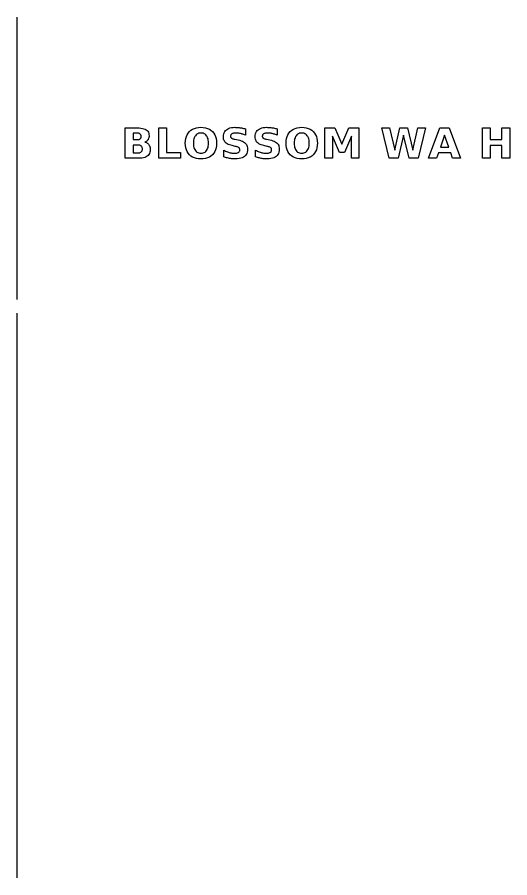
# Model space of a CAD drawing. Header units: millimetres. Extents: x 0 to 300, y 0 to 300.
# Drawn here: x 150 to 192.6, y 225.6 to 300 of the extents above; entities that cross this region are included whole.
import ezdxf

# ---------------------------------------------------------------- set-up
doc = ezdxf.new("R2010")
doc.units = ezdxf.units.MM
doc.layers.add('CUT', color=1, linetype='CONTINUOUS')
doc.layers.add('ENGRAVE', color=5, linetype='CONTINUOUS')

msp = doc.modelspace()

# ---------------------------------------------------------------- linework, layer by layer
at = {"layer": 'CUT', "color": 1}
for points in [[(150, 275.6), (150, 300)], [(150, 225.6), (150, 274.4)]]:
    msp.add_lwpolyline(points, dxfattribs=at)
at = {"layer": 'ENGRAVE', "color": 5}
for points in [[(161.3786, 288.9743), (161.4152, 288.9151), (161.4452, 288.8517), (161.4685, 288.7839), (161.4852, 288.7118), (161.4952, 288.6354), (161.4985, 288.5547), (161.4914, 288.4331), (161.4699, 288.3223), (161.4341, 288.2223), (161.3841, 288.1331), (161.3197, 288.0546), (161.2411, 287.9869), (161.1478, 287.9298), (161.0397, 287.8831), (160.9166, 287.8467), (160.7787, 287.8208), (160.6259, 287.8052), (160.4582, 287.8), (159.3315, 287.8), (159.3315, 290.4325), (160.3506, 290.4325), (160.525, 290.4279), (160.6826, 290.4141), (160.8234, 290.3911), (160.9474, 290.3588), (161.0546, 290.3174), (161.145, 290.2668), (161.2201, 290.206), (161.2816, 290.1341), (161.3295, 290.0512), (161.3636, 289.9572), (161.3841, 289.8522), (161.391, 289.736), (161.3885, 289.6736), (161.381, 289.6143), (161.3685, 289.5582), (161.351, 289.5052), (161.3285, 289.4555), (161.301, 289.409), (161.2688, 289.3659), (161.2321, 289.3268), (161.1908, 289.2915), (161.1451, 289.2601), (161.0948, 289.2325), (161.0401, 289.2088), (161.1102, 289.1847), (161.1749, 289.1546), (161.234, 289.1185), (161.2877, 289.0764), (161.3359, 289.0283), (161.3786, 288.9743)], [(164.0991, 288.3131), (164.0991, 287.8), (162.2283, 287.8), (162.2283, 290.4325), (162.9072, 290.4325), (162.9072, 288.3131), (164.0991, 288.3131)], [(166.6004, 290.3187), (166.7433, 290.2279), (166.8708, 290.1169), (166.9807, 289.9881), (167.0706, 289.844), (167.1406, 289.6845), (167.1905, 289.5096), (167.2205, 289.3193), (167.2305, 289.1136), (167.2205, 288.9085), (167.1905, 288.7186), (167.1406, 288.5441), (167.0706, 288.3848), (166.9807, 288.2408), (166.8708, 288.1121), (166.7433, 288.0011), (166.6004, 287.9103), (166.4423, 287.8397), (166.269, 287.7892), (166.0803, 287.759), (165.8763, 287.7489), (165.6729, 287.759), (165.4846, 287.7892), (165.3114, 287.8397), (165.1534, 287.9103), (165.0105, 288.0011), (164.8828, 288.1121), (164.7726, 288.2408), (164.6824, 288.3848), (164.6123, 288.5441), (164.5622, 288.7186), (164.5322, 288.9085), (164.5222, 289.1136), (164.5322, 289.3193), (164.5622, 289.5096), (164.6123, 289.6845), (164.6824, 289.844), (164.7726, 289.9881), (164.8828, 290.1169), (165.0105, 290.2279), (165.1534, 290.3187), (165.3114, 290.3893), (165.4846, 290.4398), (165.6729, 290.47), (165.8763, 290.4801), (166.0803, 290.47), (166.269, 290.4398), (166.4423, 290.3893), (166.6004, 290.3187)], [(169.5767, 289.8518), (169.5058, 289.8775), (169.4356, 289.9006), (169.3659, 289.921), (169.2969, 289.9388), (169.2288, 289.9539), (169.1619, 289.9662), (169.0963, 289.9758), (169.032, 289.9827), (168.969, 289.9868), (168.9072, 289.9882), (168.8296, 289.9863), (168.7591, 289.9807), (168.6956, 289.9714), (168.6392, 289.9584), (168.5898, 289.9416), (168.5475, 289.9212), (168.512, 289.8968), (168.4829, 289.8683), (168.4602, 289.8357), (168.4441, 289.7989), (168.4344, 289.7581), (168.4311, 289.7131), (168.4333, 289.6791), (168.4399, 289.6478), (168.4508, 289.619), (168.466, 289.5928), (168.4856, 289.5692), (168.5096, 289.5483), (168.5393, 289.529), (168.5761, 289.5107), (168.62, 289.4934), (168.671, 289.4769), (168.7291, 289.4614), (168.7944, 289.4469), (169.0835, 289.3887), (169.2228, 289.3567), (169.348, 289.3197), (169.4591, 289.2776), (169.5561, 289.2304), (169.639, 289.1781), (169.7077, 289.1207), (169.7643, 289.0565), (169.8106, 288.9839), (169.8466, 288.9029), (169.8723, 288.8135), (169.8877, 288.7156), (169.8929, 288.6093), (169.8857, 288.4703), (169.8642, 288.3438), (169.8283, 288.2296), (169.7781, 288.1278), (169.7135, 288.0384), (169.6345, 287.9613), (169.5409, 287.8964), (169.4321, 287.8433), (169.3081, 287.802), (169.1691, 287.7725), (169.0148, 287.7548), (168.8455, 287.7489), (168.762, 287.7502), (168.6784, 287.7542), (168.5947, 287.7608), (168.5109, 287.77), (168.427, 287.7819), (168.343, 287.7965), (168.2589, 287.8136), (168.1749, 287.8333), (168.0908, 287.8555), (168.0068, 287.8803), (167.9227, 287.9077), (167.8387, 287.9375), (167.8387, 288.5106), (167.9223, 288.4678), (168.0049, 288.4286), (168.0866, 288.3931), (168.1674, 288.3613), (168.2473, 288.3332), (168.3262, 288.3087), (168.4042, 288.288), (168.4813, 288.271), (168.5574, 288.2578), (168.6326, 288.2484), (168.7069, 288.2427), (168.7803, 288.2408), (168.8514, 288.2429), (168.9168, 288.249), (168.9764, 288.2593), (169.0302, 288.2737), (169.0783, 288.2922), (169.1206, 288.3149), (169.1567, 288.3413), (169.1862, 288.3713), (169.2092, 288.4048), (169.2256, 288.4418), (169.2354, 288.4824), (169.2387, 288.5265), (169.2365, 288.566), (169.2298, 288.6025), (169.2186, 288.6358), (169.203, 288.6659), (169.183, 288.693), (169.1585, 288.7169), (169.1273, 288.7388), (169.0873, 288.76), (169.0384, 288.7804), (168.9806, 288.8), (168.9139, 288.8188), (168.8384, 288.8368), (168.5757, 288.895), (168.45, 288.926), (168.336, 288.9626), (168.2339, 289.0047), (168.1435, 289.0525), (168.065, 289.1058), (167.9983, 289.1647), (167.9425, 289.23), (167.8969, 289.3025), (167.8614, 289.3821), (167.836, 289.4688), (167.8208, 289.5627), (167.8158, 289.6637), (167.8228, 289.7898), (167.844, 289.9057), (167.8792, 290.0115), (167.9286, 290.1073), (167.9921, 290.193), (168.0697, 290.2685), (168.1605, 290.3332), (168.2636, 290.3861), (168.3791, 290.4272), (168.507, 290.4566), (168.6471, 290.4742), (168.7997, 290.4801), (168.8723, 290.4792), (168.9456, 290.4765), (169.0196, 290.472), (169.0943, 290.4656), (169.1697, 290.4575), (169.2458, 290.4475), (169.3226, 290.4357), (169.4003, 290.4221), (169.4789, 290.4067), (169.5584, 290.3895), (169.6388, 290.3705), (169.7201, 290.3496), (169.7201, 289.7925), (169.6481, 289.8235), (169.5767, 289.8518)], [(172.3219, 289.8518), (172.251, 289.8775), (172.1808, 289.9006), (172.1112, 289.921), (172.0421, 289.9388), (171.974, 289.9539), (171.9071, 289.9662), (171.8415, 289.9758), (171.7772, 289.9827), (171.7142, 289.9868), (171.6524, 289.9882), (171.5748, 289.9863), (171.5043, 289.9807), (171.4408, 289.9714), (171.3844, 289.9584), (171.335, 289.9416), (171.2927, 289.9212), (171.2572, 289.8968), (171.2281, 289.8683), (171.2054, 289.8357), (171.1893, 289.7989), (171.1796, 289.7581), (171.1764, 289.7131), (171.1785, 289.6791), (171.1851, 289.6478), (171.196, 289.619), (171.2112, 289.5928), (171.2308, 289.5692), (171.2548, 289.5483), (171.2845, 289.529), (171.3213, 289.5107), (171.3652, 289.4934), (171.4163, 289.4769), (171.4744, 289.4614), (171.5396, 289.4469), (171.8288, 289.3887), (171.9681, 289.3567), (172.0932, 289.3197), (172.2043, 289.2776), (172.3013, 289.2304), (172.3842, 289.1781), (172.4529, 289.1207), (172.5095, 289.0565), (172.5558, 288.9839), (172.5918, 288.9029), (172.6175, 288.8135), (172.6329, 288.7156), (172.6381, 288.6093), (172.6309, 288.4703), (172.6094, 288.3438), (172.5735, 288.2296), (172.5233, 288.1278), (172.4587, 288.0384), (172.3798, 287.9613), (172.2861, 287.8964), (172.1773, 287.8433), (172.0533, 287.802), (171.9143, 287.7725), (171.7601, 287.7548), (171.5907, 287.7489), (171.5072, 287.7502), (171.4236, 287.7542), (171.3399, 287.7608), (171.2561, 287.77), (171.1722, 287.7819), (171.0882, 287.7965), (171.0041, 287.8136), (170.9201, 287.8333), (170.8361, 287.8555), (170.752, 287.8803), (170.668, 287.9077), (170.5839, 287.9375), (170.5839, 288.5106), (170.6675, 288.4678), (170.7501, 288.4286), (170.8319, 288.3931), (170.9127, 288.3613), (170.9925, 288.3332), (171.0714, 288.3087), (171.1494, 288.288), (171.2265, 288.271), (171.3026, 288.2578), (171.3779, 288.2484), (171.4521, 288.2427), (171.5255, 288.2408), (171.5966, 288.2429), (171.662, 288.249), (171.7216, 288.2593), (171.7755, 288.2737), (171.8235, 288.2922), (171.8658, 288.3149), (171.9019, 288.3413), (171.9314, 288.3713), (171.9544, 288.4048), (171.9708, 288.4418), (171.9806, 288.4824), (171.9839, 288.5265), (171.9817, 288.566), (171.975, 288.6025), (171.9639, 288.6358), (171.9483, 288.6659), (171.9282, 288.693), (171.9037, 288.7169), (171.8725, 288.7388), (171.8325, 288.76), (171.7836, 288.7804), (171.7258, 288.8), (171.6592, 288.8188), (171.5837, 288.8368), (171.3209, 288.895), (171.1952, 288.926), (171.0812, 288.9626), (170.9791, 289.0047), (170.8888, 289.0525), (170.8102, 289.1058), (170.7435, 289.1647), (170.6877, 289.23), (170.6421, 289.3025), (170.6066, 289.3821), (170.5813, 289.4688), (170.5661, 289.5627), (170.561, 289.6637), (170.568, 289.7898), (170.5892, 289.9057), (170.6245, 290.0115), (170.6738, 290.1073), (170.7373, 290.193), (170.8149, 290.2685), (170.9057, 290.3332), (171.0088, 290.3861), (171.1243, 290.4272), (171.2522, 290.4566), (171.3924, 290.4742), (171.5449, 290.4801), (171.6175, 290.4792), (171.6908, 290.4765), (171.7648, 290.472), (171.8395, 290.4656), (171.9149, 290.4575), (171.991, 290.4475), (172.0678, 290.4357), (172.1455, 290.4221), (172.2242, 290.4067), (172.3037, 290.3895), (172.384, 290.3705), (172.4653, 290.3496), (172.4653, 289.7925), (172.3933, 289.8235), (172.3219, 289.8518)], [(175.448, 290.2279), (175.5755, 290.1169), (175.6854, 289.9881), (175.7753, 289.844), (175.8453, 289.6845), (175.8952, 289.5096), (175.9252, 289.3193), (175.9352, 289.1136), (175.9252, 288.9085), (175.8952, 288.7186), (175.8453, 288.5441), (175.7753, 288.3848), (175.6854, 288.2408), (175.5755, 288.1121), (175.448, 288.0011), (175.3051, 287.9103), (175.147, 287.8397), (174.9736, 287.7892), (174.785, 287.759), (174.581, 287.7489), (174.3776, 287.759), (174.1893, 287.7892), (174.0161, 287.8397), (173.8581, 287.9103), (173.7152, 288.0011), (173.5874, 288.1121), (173.4773, 288.2408), (173.3871, 288.3848), (173.317, 288.5441), (173.2669, 288.7186), (173.2369, 288.9085), (173.2269, 289.1136), (173.2369, 289.3193), (173.2669, 289.5096), (173.317, 289.6845), (173.3871, 289.844), (173.4773, 289.9881), (173.5874, 290.1169), (173.7152, 290.2279), (173.8581, 290.3187), (174.0161, 290.3893), (174.1893, 290.4398), (174.3776, 290.47), (174.581, 290.4801), (174.785, 290.47), (174.9736, 290.4398), (175.147, 290.3893), (175.3051, 290.3187), (175.448, 290.2279)], [(178.6593, 290.4325), (179.5215, 290.4325), (179.5215, 287.8), (178.8797, 287.8), (178.8797, 289.7255), (178.2731, 288.306), (177.8429, 288.306), (177.2363, 289.7255), (177.2363, 287.8), (176.5927, 287.8), (176.5927, 290.4325), (177.4567, 290.4325), (178.0562, 289.0237), (178.6593, 290.4325)], [(183.0653, 290.4325), (183.7195, 290.4325), (184.1709, 288.5194), (184.6258, 290.4325), (185.2711, 290.4325), (184.6505, 287.8), (183.8676, 287.8), (183.3897, 289.8013), (182.9172, 287.8), (182.1343, 287.8), (181.5084, 290.4325), (182.159, 290.4325), (182.6139, 288.5194), (183.0653, 290.4325)], [(187.3304, 290.4325), (188.3055, 287.8), (187.6231, 287.8), (187.4574, 288.2796), (186.3959, 288.2796), (186.2284, 287.8), (185.546, 287.8), (186.5211, 290.4325), (187.3304, 290.4325)], [(191.8811, 290.4325), (192.5599, 290.4325), (192.5599, 287.8), (191.8811, 287.8), (191.8811, 288.9161), (190.8796, 288.9161), (190.8796, 287.8), (190.2007, 287.8), (190.2007, 290.4325), (190.8796, 290.4325), (190.8796, 289.4292), (191.8811, 289.4292), (191.8811, 290.4325)], [(160.5995, 289.4623), (160.6292, 289.4839), (160.6546, 289.5093), (160.6753, 289.5384), (160.6914, 289.5712), (160.7029, 289.6077), (160.7098, 289.648), (160.7121, 289.692), (160.7098, 289.7354), (160.7029, 289.7753), (160.6914, 289.8116), (160.6753, 289.8444), (160.6546, 289.8735), (160.6292, 289.8991), (160.5995, 289.921), (160.5654, 289.9388), (160.527, 289.9527), (160.4843, 289.9626), (160.4372, 289.9686), (160.3859, 289.9705), (160.0103, 289.9705), (160.0103, 289.4134), (160.3859, 289.4134), (160.4372, 289.4153), (160.4843, 289.4212), (160.527, 289.431), (160.5654, 289.4447), (160.5995, 289.4623)], [(165.5245, 289.8863), (165.4559, 289.829), (165.395, 289.759), (165.3427, 289.6774), (165.3, 289.5854), (165.2667, 289.483), (165.243, 289.3703), (165.2287, 289.2471), (165.2239, 289.1136), (165.2287, 288.9806), (165.243, 288.8579), (165.2667, 288.7455), (165.3, 288.6434), (165.3427, 288.5516), (165.395, 288.47), (165.4559, 288.4), (165.5245, 288.3427), (165.6008, 288.2981), (165.6849, 288.2663), (165.7768, 288.2472), (165.8763, 288.2408), (165.9765, 288.2472), (166.0687, 288.2663), (166.1532, 288.2981), (166.2298, 288.3427), (166.2985, 288.4), (166.3595, 288.47), (166.4117, 288.5516), (166.4545, 288.6434), (166.4877, 288.7455), (166.5115, 288.8579), (166.5258, 288.9806), (166.5305, 289.1136), (166.5258, 289.2471), (166.5115, 289.3703), (166.4877, 289.483), (166.4545, 289.5854), (166.4117, 289.6774), (166.3595, 289.759), (166.2985, 289.829), (166.2298, 289.8863), (166.1532, 289.9309), (166.0687, 289.9627), (165.9765, 289.9818), (165.8763, 289.9882), (165.7768, 289.9818), (165.6849, 289.9627), (165.6008, 289.9309), (165.5245, 289.8863)], [(174.1605, 289.829), (174.0997, 289.759), (174.0474, 289.6774), (174.0046, 289.5854), (173.9714, 289.483), (173.9476, 289.3703), (173.9334, 289.2471), (173.9286, 289.1136), (173.9334, 288.9806), (173.9476, 288.8579), (173.9714, 288.7455), (174.0046, 288.6434), (174.0474, 288.5516), (174.0997, 288.47), (174.1605, 288.4), (174.2292, 288.3427), (174.3055, 288.2981), (174.3896, 288.2663), (174.4815, 288.2472), (174.581, 288.2408), (174.6811, 288.2472), (174.7734, 288.2663), (174.8579, 288.2981), (174.9345, 288.3427), (175.0032, 288.4), (175.0642, 288.47), (175.1164, 288.5516), (175.1592, 288.6434), (175.1924, 288.7455), (175.2162, 288.8579), (175.2304, 288.9806), (175.2352, 289.1136), (175.2304, 289.2471), (175.2162, 289.3703), (175.1924, 289.483), (175.1592, 289.5854), (175.1164, 289.6774), (175.0642, 289.759), (175.0032, 289.829), (174.9345, 289.8863), (174.8579, 289.9309), (174.7734, 289.9627), (174.6811, 289.9818), (174.581, 289.9882), (174.4815, 289.9818), (174.3896, 289.9627), (174.3055, 289.9309), (174.2292, 289.8863), (174.1605, 289.829)], [(186.9267, 289.8154), (186.5652, 288.768), (187.2864, 288.768), (186.9267, 289.8154)], [(160.7165, 288.3484), (160.748, 288.3796), (160.7738, 288.4158), (160.7939, 288.4568), (160.8082, 288.5027), (160.8168, 288.5536), (160.8197, 288.6093), (160.8168, 288.664), (160.8083, 288.7138), (160.7941, 288.759), (160.7742, 288.7994), (160.7486, 288.835), (160.7174, 288.8659), (160.6804, 288.892), (160.6377, 288.9134), (160.5891, 288.93), (160.5348, 288.9419), (160.4747, 288.949), (160.4088, 288.9514), (160.0103, 288.9514), (160.0103, 288.262), (160.4088, 288.262), (160.4742, 288.2644), (160.5339, 288.2716), (160.588, 288.2836), (160.6365, 288.3004), (160.6793, 288.322), (160.7165, 288.3484)]]:
    msp.add_lwpolyline(points, close=True, dxfattribs=at)

doc.saveas('drawing.dxf')
